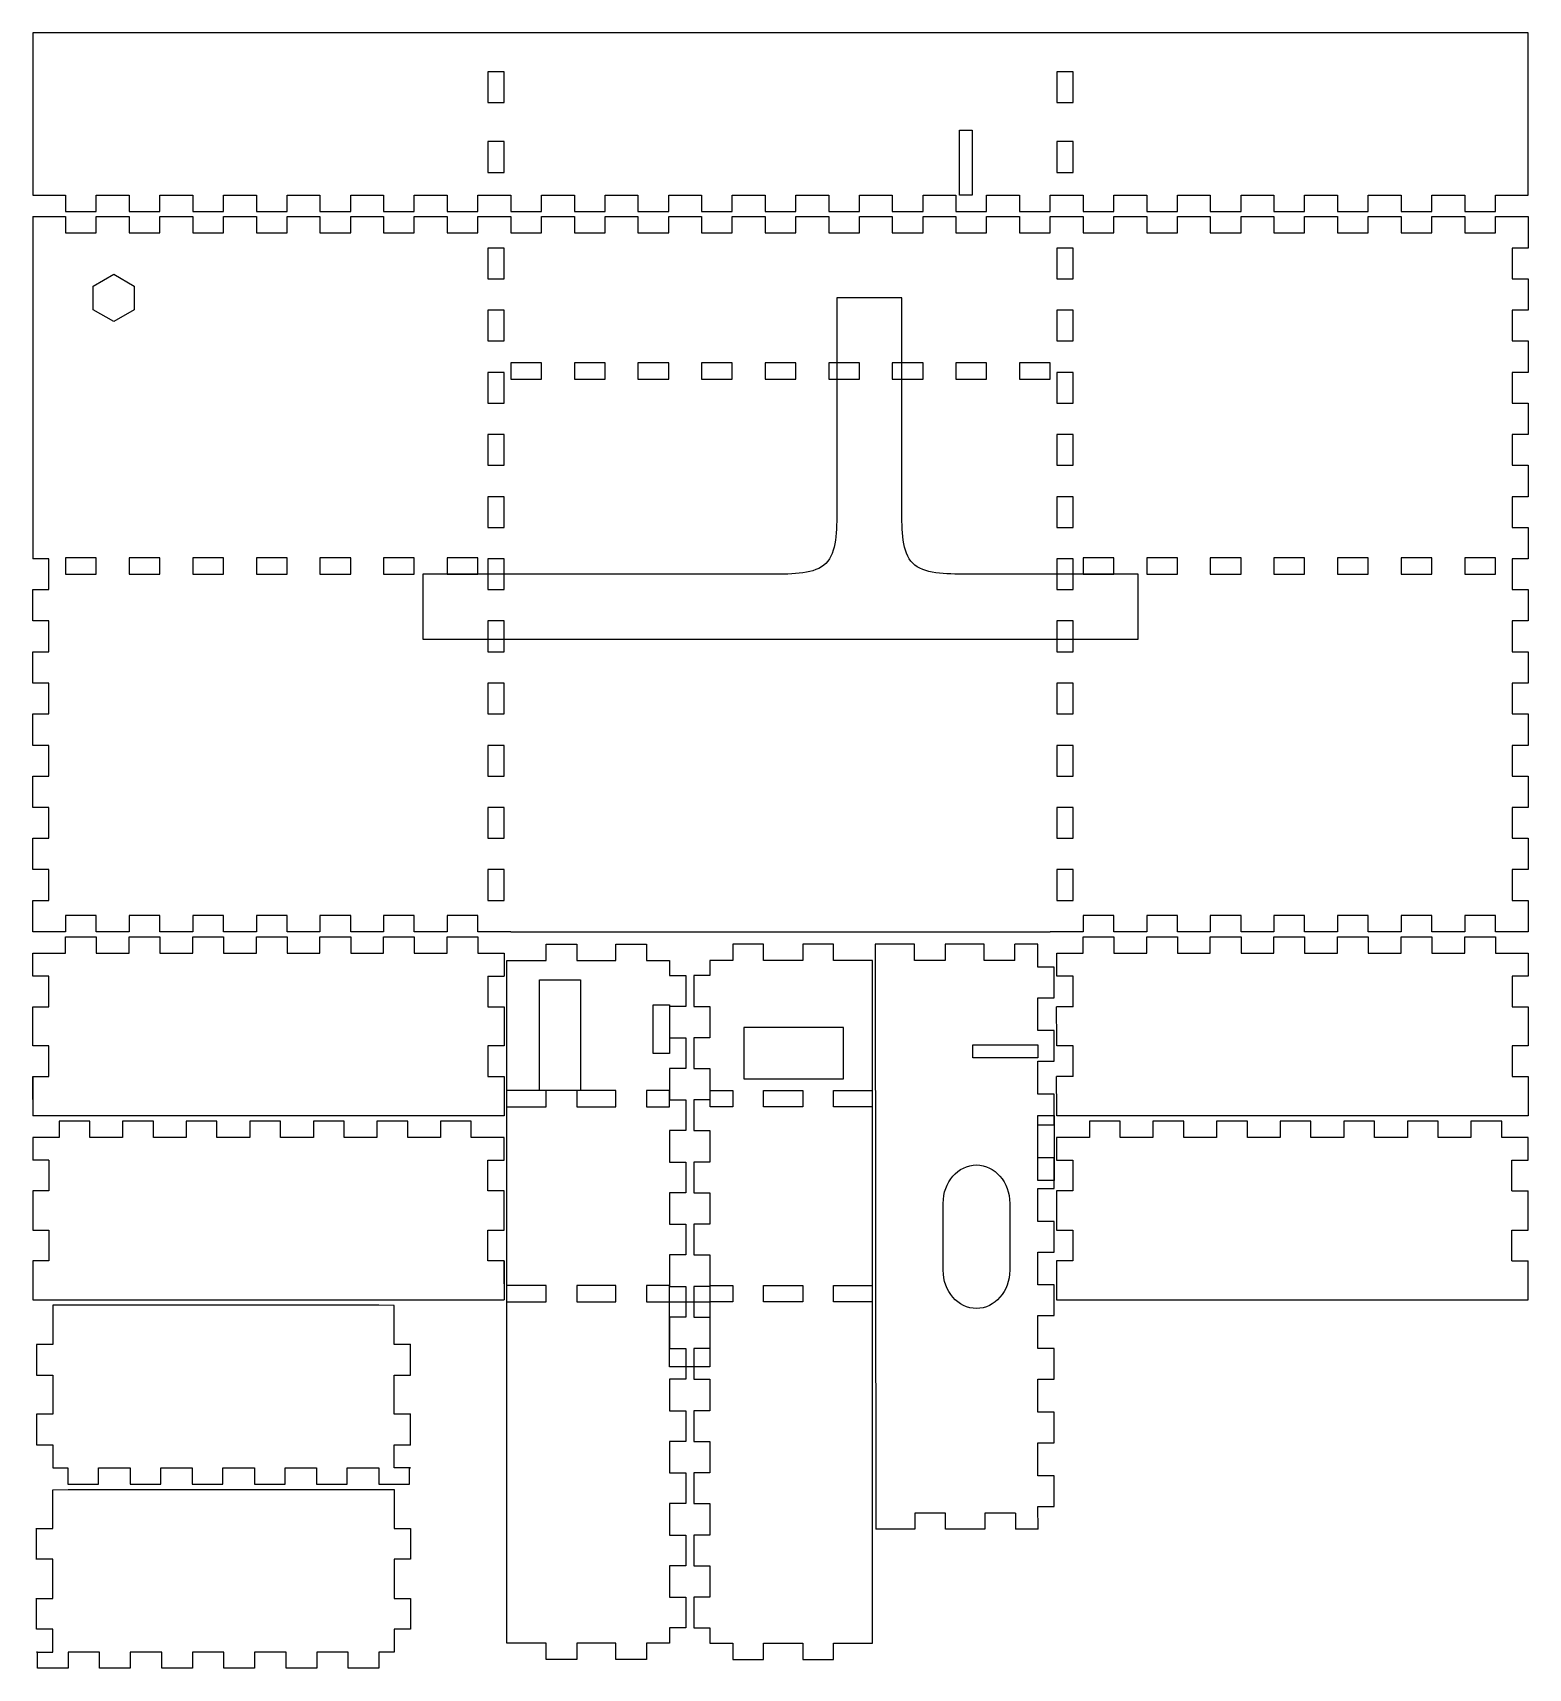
# Model space of a CAD drawing. Extents: x -44 to 248, y -128 to 191.
import ezdxf

# ---------------------------------------------------------------- set-up
doc = ezdxf.new("R2010")
doc.units = 0
doc.layers.add('INNER_CUT', color=1, linetype='Continuous')
doc.layers.add('OUTER_CUT', color=160, linetype='Continuous')

msp = doc.modelspace()

# ---------------------------------------------------------------- linework, layer by layer
at = {"layer": 'INNER_CUT', "color": 5}
for p, q in [((136.53, 159.75), (136.53, 172.45)), ((136.53, 172.45), (139.04, 172.45)), ((139.04, 172.45), (139.04, 159.75)), ((139.04, 159.75), (136.53, 159.75)), ((-32.62, 142), (-28.62, 144.31)), ((-28.62, 144.31), (-24.62, 142)), ((-32.62, 137.38), (-32.62, 142)), ((-24.62, 142), (-24.62, 137.38)), ((-28.62, 135.07), (-32.62, 137.38)), ((-24.62, 137.38), (-28.62, 135.07)), ((112.61, 139.69), (112.6, 98.42)), ((125.31, 139.69), (112.61, 139.69)), ((125.3, 98.43), (125.31, 139.69)), ((99.9, 85.72), (31.76, 85.72)), ((31.76, 85.72), (31.76, 73.02)), ((171.46, 85.72), (138, 85.73)), ((171.46, 73.02), (171.46, 85.72)), ((31.76, 73.02), (171.46, 73.02)), ((54.52, 6.46), (62.52, 6.46)), ((54.52, -15.13), (54.52, 6.46)), ((62.52, 6.46), (62.52, -15.13)), ((76.73, 1.6), (79.9, 1.6)), ((76.73, -7.9), (76.73, 1.6)), ((79.9, 1.6), (79.9, -7.9)), ((113.91, -2.83), (94.41, -2.83)), ((94.41, -2.83), (94.41, -12.83)), ((113.91, -12.83), (113.91, -2.83)), ((139.16, -6.24), (151.86, -6.24)), ((139.16, -8.74), (139.16, -6.24)), ((151.86, -6.24), (151.86, -8.74)), ((79.9, -7.9), (76.73, -7.9)), ((151.86, -8.74), (139.16, -8.74)), ((62.52, -15.13), (54.52, -15.13)), ((94.41, -12.83), (113.91, -12.83)), ((151.85, -19.99), (155.04, -19.99)), ((151.85, -32.69), (151.85, -19.99)), ((155.04, -19.99), (155.04, -32.69)), ((155.04, -32.69), (151.85, -32.69)), ((133.37, -50.21), (133.37, -37.18)), ((146.37, -37.18), (146.37, -50.21)), ((79.9, -56.39), (87.83, -56.39)), ((79.9, -69.09), (79.9, -56.39)), ((87.83, -56.39), (87.83, -69.09)), ((87.83, -69.09), (79.9, -69.09))]:
    msp.add_line(p, q, dxfattribs=at)
for points in [[(112.6, 98.42), (112.6, 94.19), (112.6, 89.96), (110.48, 87.84)], [(127.42, 87.85), (125.3, 89.96), (125.3, 94.2), (125.3, 98.43)], [(110.48, 87.84), (108.36, 85.72), (104.13, 85.72), (99.9, 85.72)], [(138, 85.73), (133.77, 85.73), (129.54, 85.73), (127.42, 87.85)], [(133.37, -37.18), (133.37, -33.03), (136.27, -29.68), (139.87, -29.68)], [(139.87, -29.68), (143.47, -29.68), (146.37, -33.03), (146.37, -37.18)], [(139.87, -57.71), (136.27, -57.71), (133.37, -54.36), (133.37, -50.21)], [(146.37, -50.21), (146.37, -54.36), (143.47, -57.71), (139.87, -57.71)]]:
    msp.add_open_spline(points, degree=3, dxfattribs=at)
at = {"layer": 'OUTER_CUT', "color": 7}
for p, q in [((-44.45, 191.49), (-44.45, 188.31)), ((247.65, 191.49), (-44.45, 191.49)), ((247.65, 188.31), (247.65, 191.49)), ((-44.45, 188.31), (-44.45, 159.75)), ((247.65, 159.75), (247.65, 188.31)), ((44.45, 183.85), (44.45, 177.85)), ((47.63, 183.85), (44.45, 183.85)), ((47.63, 177.85), (47.63, 183.85)), ((155.57, 183.85), (155.57, 177.85)), ((158.74, 183.85), (155.57, 183.85)), ((158.74, 177.85), (158.74, 183.85)), ((44.45, 177.85), (47.63, 177.85)), ((155.57, 177.85), (158.74, 177.85)), ((44.45, 170.21), (44.45, 164.21)), ((47.63, 170.21), (44.45, 170.21)), ((47.63, 164.21), (47.63, 170.21)), ((155.57, 170.21), (155.57, 164.21)), ((158.74, 170.21), (155.57, 170.21)), ((158.74, 164.21), (158.74, 170.21)), ((44.45, 164.21), (47.63, 164.21)), ((155.57, 164.21), (158.74, 164.21)), ((-44.45, 159.75), (-38.03, 159.75)), ((-38.03, 159.75), (-38.03, 156.57)), ((-32.03, 156.57), (-32.03, 159.75)), ((-32.03, 159.75), (-25.61, 159.75)), ((-25.61, 159.75), (-25.61, 156.57)), ((-19.61, 156.57), (-19.61, 159.75)), ((-19.61, 159.75), (-13.19, 159.75)), ((-13.19, 159.75), (-13.19, 156.57)), ((-7.19, 156.57), (-7.19, 159.75)), ((-7.19, 159.75), (-0.77, 159.75)), ((-0.77, 159.75), (-0.77, 156.57)), ((5.23, 156.57), (5.23, 159.75)), ((5.23, 159.75), (11.65, 159.75)), ((11.65, 159.75), (11.65, 156.57)), ((17.65, 156.57), (17.65, 159.75)), ((17.65, 159.75), (24.08, 159.75)), ((24.08, 159.75), (24.08, 156.57)), ((30.07, 156.57), (30.07, 159.75)), ((30.07, 159.75), (36.5, 159.75)), ((36.5, 159.75), (36.5, 156.57)), ((42.5, 156.57), (42.5, 159.75)), ((42.5, 159.75), (48.92, 159.75)), ((48.92, 159.75), (48.92, 156.57)), ((54.92, 156.57), (54.92, 159.75)), ((54.92, 159.75), (61.34, 159.75)), ((61.34, 159.75), (61.34, 156.57)), ((67.34, 156.57), (67.34, 159.75)), ((67.34, 159.75), (73.76, 159.75)), ((73.76, 159.75), (73.76, 156.57)), ((79.76, 156.57), (79.76, 159.75)), ((79.76, 159.75), (86.18, 159.75)), ((86.18, 159.75), (86.18, 156.57)), ((92.18, 156.57), (92.18, 159.75)), ((92.18, 159.75), (98.6, 159.75)), ((98.6, 159.75), (98.6, 156.57)), ((104.6, 156.57), (104.6, 159.75)), ((104.6, 159.75), (111.02, 159.75)), ((111.02, 159.75), (111.02, 156.57)), ((117.02, 156.57), (117.02, 159.75)), ((117.02, 159.75), (123.44, 159.75)), ((123.44, 159.75), (123.44, 156.57)), ((129.44, 156.57), (129.44, 159.75)), ((129.44, 159.75), (135.86, 159.75)), ((135.86, 159.75), (135.86, 156.57)), ((141.86, 156.57), (141.86, 159.75)), ((141.86, 159.75), (148.28, 159.75)), ((148.28, 159.75), (148.28, 156.57)), ((154.28, 156.57), (154.28, 159.75)), ((154.28, 159.75), (160.7, 159.75)), ((160.7, 159.75), (160.7, 156.57)), ((166.7, 156.57), (166.7, 159.75)), ((166.7, 159.75), (173.13, 159.75)), ((173.13, 159.75), (173.13, 156.57)), ((179.12, 156.57), (179.12, 159.75)), ((179.12, 159.75), (185.55, 159.75)), ((185.55, 159.75), (185.55, 156.57)), ((191.55, 156.57), (191.55, 159.75)), ((191.55, 159.75), (197.97, 159.75)), ((197.97, 159.75), (197.97, 156.57)), ((203.97, 156.57), (203.97, 159.75)), ((203.97, 159.75), (210.39, 159.75)), ((210.39, 159.75), (210.39, 156.57)), ((216.39, 156.57), (216.39, 159.75)), ((216.39, 159.75), (222.81, 159.75)), ((222.81, 159.75), (222.81, 156.57)), ((228.81, 156.57), (228.81, 159.75)), ((228.81, 159.75), (235.23, 159.75)), ((235.23, 159.75), (235.23, 156.57)), ((241.23, 156.57), (241.23, 159.75)), ((241.23, 159.75), (247.65, 159.75)), ((-38.03, 156.57), (-32.03, 156.57)), ((-25.61, 156.57), (-19.61, 156.57)), ((-13.19, 156.57), (-7.19, 156.57)), ((-0.77, 156.57), (5.23, 156.57)), ((11.65, 156.57), (17.65, 156.57)), ((24.08, 156.57), (30.07, 156.57)), ((36.5, 156.57), (42.5, 156.57)), ((48.92, 156.57), (54.92, 156.57)), ((61.34, 156.57), (67.34, 156.57)), ((73.76, 156.57), (79.76, 156.57)), ((86.18, 156.57), (92.18, 156.57)), ((98.6, 156.57), (104.6, 156.57)), ((111.02, 156.57), (117.02, 156.57)), ((123.44, 156.57), (129.44, 156.57)), ((135.86, 156.57), (141.86, 156.57)), ((148.28, 156.57), (154.28, 156.57)), ((160.7, 156.57), (166.7, 156.57)), ((173.13, 156.57), (179.12, 156.57)), ((185.55, 156.57), (191.55, 156.57)), ((197.97, 156.57), (203.97, 156.57)), ((210.39, 156.57), (216.39, 156.57)), ((222.81, 156.57), (228.81, 156.57)), ((235.23, 156.57), (241.23, 156.57)), ((-44.45, 155.57), (-38.03, 155.57)), ((-38.03, 155.57), (-38.03, 152.39)), ((-32.03, 152.39), (-32.03, 155.57)), ((-32.03, 155.57), (-25.61, 155.57)), ((-25.61, 155.57), (-25.61, 152.39)), ((-19.61, 152.39), (-19.61, 155.57)), ((-19.61, 155.57), (-13.19, 155.57)), ((-13.19, 155.57), (-13.19, 152.39)), ((-7.19, 152.39), (-7.19, 155.57)), ((-7.19, 155.57), (-0.77, 155.57)), ((-0.77, 155.57), (-0.77, 152.39)), ((5.23, 152.39), (5.23, 155.57)), ((5.23, 155.57), (11.65, 155.57)), ((11.65, 155.57), (11.65, 152.39)), ((17.65, 152.39), (17.65, 155.57)), ((17.65, 155.57), (24.08, 155.57)), ((24.08, 155.57), (24.08, 152.39)), ((30.07, 152.39), (30.07, 155.57)), ((30.07, 155.57), (36.5, 155.57)), ((36.5, 155.57), (36.5, 152.39)), ((42.5, 152.39), (42.5, 155.57)), ((42.5, 155.57), (48.92, 155.57)), ((48.92, 155.57), (48.92, 152.39)), ((54.92, 152.39), (54.92, 155.57)), ((54.92, 155.57), (61.34, 155.57)), ((61.34, 155.57), (61.34, 152.39)), ((67.34, 152.39), (67.34, 155.57)), ((67.34, 155.57), (73.76, 155.57)), ((73.76, 155.57), (73.76, 152.39)), ((79.76, 152.39), (79.76, 155.57)), ((79.76, 155.57), (86.18, 155.57)), ((86.18, 155.57), (86.18, 152.39)), ((92.18, 152.39), (92.18, 155.57)), ((92.18, 155.57), (98.6, 155.57)), ((98.6, 155.57), (98.6, 152.39)), ((104.6, 152.39), (104.6, 155.57)), ((104.6, 155.57), (111.02, 155.57)), ((111.02, 155.57), (111.02, 152.39)), ((117.02, 152.39), (117.02, 155.57)), ((117.02, 155.57), (123.44, 155.57)), ((123.44, 155.57), (123.44, 152.39)), ((129.44, 152.39), (129.44, 155.57)), ((129.44, 155.57), (135.86, 155.57)), ((135.86, 155.57), (135.86, 152.39)), ((141.86, 152.39), (141.86, 155.57)), ((141.86, 155.57), (148.28, 155.57)), ((148.28, 155.57), (148.28, 152.39)), ((154.28, 152.39), (154.28, 155.57)), ((154.28, 155.57), (160.7, 155.57)), ((160.7, 155.57), (160.7, 152.39)), ((166.7, 152.39), (166.7, 155.57)), ((166.7, 155.57), (173.13, 155.57)), ((173.13, 155.57), (173.13, 152.39)), ((179.12, 152.39), (179.12, 155.57)), ((179.12, 155.57), (185.55, 155.57)), ((185.55, 155.57), (185.55, 152.39)), ((191.55, 152.39), (191.55, 155.57)), ((191.55, 155.57), (197.97, 155.57)), ((197.97, 155.57), (197.97, 152.39)), ((203.97, 152.39), (203.97, 155.57)), ((203.97, 155.57), (210.39, 155.57)), ((210.39, 155.57), (210.39, 152.39)), ((216.39, 152.39), (216.39, 155.57)), ((216.39, 155.57), (222.81, 155.57)), ((222.81, 155.57), (222.81, 152.39)), ((228.81, 152.39), (228.81, 155.57)), ((228.81, 155.57), (235.23, 155.57)), ((235.23, 155.57), (235.23, 152.39)), ((241.23, 152.39), (241.23, 155.57)), ((241.23, 155.57), (247.65, 155.57)), ((247.65, 155.57), (247.65, 149.43)), ((-38.03, 152.39), (-32.03, 152.39)), ((-25.61, 152.39), (-19.61, 152.39)), ((-13.19, 152.39), (-7.19, 152.39)), ((-0.77, 152.39), (5.23, 152.39)), ((11.65, 152.39), (17.65, 152.39)), ((24.08, 152.39), (30.07, 152.39)), ((36.5, 152.39), (42.5, 152.39)), ((48.92, 152.39), (54.92, 152.39)), ((61.34, 152.39), (67.34, 152.39)), ((73.76, 152.39), (79.76, 152.39)), ((86.18, 152.39), (92.18, 152.39)), ((98.6, 152.39), (104.6, 152.39)), ((111.02, 152.39), (117.02, 152.39)), ((123.44, 152.39), (129.44, 152.39)), ((135.86, 152.39), (141.86, 152.39)), ((148.28, 152.39), (154.28, 152.39)), ((160.7, 152.39), (166.7, 152.39)), ((173.13, 152.39), (179.12, 152.39)), ((185.55, 152.39), (191.55, 152.39)), ((197.97, 152.39), (203.97, 152.39)), ((210.39, 152.39), (216.39, 152.39)), ((222.81, 152.39), (228.81, 152.39)), ((235.23, 152.39), (241.23, 152.39)), ((44.45, 149.43), (44.45, 143.43)), ((47.63, 149.43), (44.45, 149.43)), ((47.63, 143.43), (47.63, 149.43)), ((155.57, 149.43), (155.57, 143.43)), ((158.74, 149.43), (155.57, 149.43)), ((158.74, 143.43), (158.74, 149.43)), ((247.65, 149.43), (244.47, 149.43)), ((244.47, 149.43), (244.47, 143.43)), ((44.45, 143.43), (47.63, 143.43)), ((155.57, 143.43), (158.74, 143.43)), ((244.47, 143.43), (247.65, 143.43)), ((247.65, 143.43), (247.65, 137.28)), ((44.45, 137.28), (44.45, 131.28)), ((47.63, 137.28), (44.45, 137.28)), ((47.63, 131.28), (47.63, 137.28)), ((155.57, 137.28), (155.57, 131.28)), ((158.74, 137.28), (155.57, 137.28)), ((158.74, 131.28), (158.74, 137.28)), ((247.65, 137.28), (244.47, 137.28)), ((244.47, 137.28), (244.47, 131.28)), ((44.45, 131.28), (47.63, 131.28)), ((155.57, 131.28), (158.74, 131.28)), ((244.47, 131.28), (247.65, 131.28)), ((247.65, 131.28), (247.65, 125.14)), ((44.45, 125.14), (44.45, 119.14)), ((47.63, 125.14), (44.45, 125.14)), ((47.63, 119.14), (47.63, 125.14)), ((54.92, 126.99), (48.92, 126.99)), ((48.92, 126.99), (48.92, 123.81)), ((54.92, 123.81), (54.92, 126.99)), ((67.34, 126.99), (61.34, 126.99)), ((61.34, 126.99), (61.34, 123.81)), ((67.34, 123.81), (67.34, 126.99)), ((79.76, 126.99), (73.76, 126.99)), ((73.76, 126.99), (73.76, 123.81)), ((79.76, 123.81), (79.76, 126.99)), ((92.18, 126.99), (86.18, 126.99)), ((86.18, 126.99), (86.18, 123.81)), ((92.18, 123.81), (92.18, 126.99)), ((104.6, 126.99), (98.6, 126.99)), ((98.6, 126.99), (98.6, 123.81)), ((104.6, 123.81), (104.6, 126.99)), ((117.02, 126.99), (111.02, 126.99)), ((111.02, 126.99), (111.02, 123.81)), ((117.02, 123.81), (117.02, 126.99)), ((129.44, 126.99), (123.44, 126.99)), ((123.44, 126.99), (123.44, 123.81)), ((129.44, 123.81), (129.44, 126.99)), ((141.86, 126.99), (135.86, 126.99)), ((135.86, 126.99), (135.86, 123.81)), ((141.86, 123.81), (141.86, 126.99)), ((154.28, 126.99), (148.28, 126.99)), ((148.28, 126.99), (148.28, 123.81)), ((154.28, 123.81), (154.28, 126.99)), ((155.57, 125.14), (155.57, 119.14)), ((158.74, 125.14), (155.57, 125.14)), ((158.74, 119.14), (158.74, 125.14)), ((247.65, 125.14), (244.47, 125.14)), ((244.47, 125.14), (244.47, 119.14)), ((48.92, 123.81), (54.92, 123.81)), ((61.34, 123.81), (67.34, 123.81)), ((73.76, 123.81), (79.76, 123.81)), ((86.18, 123.81), (92.18, 123.81)), ((98.6, 123.81), (104.6, 123.81)), ((111.02, 123.81), (117.02, 123.81)), ((123.44, 123.81), (129.44, 123.81)), ((135.86, 123.81), (141.86, 123.81)), ((148.28, 123.81), (154.28, 123.81)), ((44.45, 119.14), (47.63, 119.14)), ((155.57, 119.14), (158.74, 119.14)), ((244.47, 119.14), (247.65, 119.14)), ((247.65, 119.14), (247.65, 113)), ((44.45, 113), (44.45, 107)), ((47.63, 113), (44.45, 113)), ((47.63, 107), (47.63, 113)), ((155.57, 113), (155.57, 107)), ((158.74, 113), (155.57, 113)), ((158.74, 107), (158.74, 113)), ((247.65, 113), (244.47, 113)), ((244.47, 113), (244.47, 107)), ((44.45, 107), (47.63, 107)), ((155.57, 107), (158.74, 107)), ((244.47, 107), (247.65, 107)), ((247.65, 107), (247.65, 100.86)), ((44.45, 100.86), (44.45, 94.86)), ((47.63, 100.86), (44.45, 100.86)), ((47.63, 94.86), (47.63, 100.86)), ((155.57, 100.86), (155.57, 94.86)), ((158.74, 100.86), (155.57, 100.86)), ((158.74, 94.86), (158.74, 100.86)), ((247.65, 100.86), (244.47, 100.86)), ((244.47, 100.86), (244.47, 94.86)), ((44.45, 94.86), (47.63, 94.86)), ((155.57, 94.86), (158.74, 94.86)), ((244.47, 94.86), (247.65, 94.86)), ((247.65, 94.86), (247.65, 88.72)), ((-41.27, 88.72), (-44.45, 88.72)), ((-41.27, 82.72), (-41.27, 88.72)), ((-32.03, 88.9), (-38.03, 88.9)), ((-38.03, 88.9), (-38.03, 85.72)), ((-32.03, 85.72), (-32.03, 88.9)), ((-19.61, 88.9), (-25.61, 88.9)), ((-25.61, 88.9), (-25.61, 85.72)), ((-19.61, 85.72), (-19.61, 88.9)), ((-7.19, 88.9), (-13.19, 88.9)), ((-13.19, 88.9), (-13.19, 85.72)), ((-7.19, 85.72), (-7.19, 88.9)), ((5.23, 88.9), (-0.77, 88.9)), ((-0.77, 88.9), (-0.77, 85.72)), ((5.23, 85.72), (5.23, 88.9)), ((17.65, 88.9), (11.65, 88.9)), ((11.65, 88.9), (11.65, 85.72)), ((17.65, 85.72), (17.65, 88.9)), ((30.07, 88.9), (24.08, 88.9)), ((24.08, 88.9), (24.08, 85.72)), ((30.07, 85.72), (30.07, 88.9)), ((42.5, 88.9), (36.5, 88.9)), ((36.5, 88.9), (36.5, 85.72)), ((42.5, 85.72), (42.5, 88.9)), ((44.45, 88.72), (44.45, 82.72)), ((47.63, 88.72), (44.45, 88.72)), ((47.63, 82.72), (47.63, 88.72)), ((155.57, 88.72), (155.57, 82.72)), ((158.74, 88.72), (155.57, 88.72)), ((158.74, 82.72), (158.74, 88.72)), ((166.7, 88.9), (160.7, 88.9)), ((160.7, 88.9), (160.7, 85.72)), ((166.7, 85.72), (166.7, 88.9)), ((179.12, 88.9), (173.13, 88.9)), ((173.13, 88.9), (173.13, 85.72)), ((179.12, 85.72), (179.12, 88.9)), ((191.55, 88.9), (185.55, 88.9)), ((185.55, 88.9), (185.55, 85.72)), ((191.55, 85.72), (191.55, 88.9)), ((203.97, 88.9), (197.97, 88.9)), ((197.97, 88.9), (197.97, 85.72)), ((203.97, 85.72), (203.97, 88.9)), ((216.39, 88.9), (210.39, 88.9)), ((210.39, 88.9), (210.39, 85.72)), ((216.39, 85.72), (216.39, 88.9)), ((228.81, 88.9), (222.81, 88.9)), ((222.81, 88.9), (222.81, 85.72)), ((228.81, 85.72), (228.81, 88.9)), ((241.23, 88.9), (235.23, 88.9)), ((235.23, 88.9), (235.23, 85.72)), ((241.23, 85.72), (241.23, 88.9)), ((247.65, 88.72), (244.47, 88.72)), ((244.47, 88.72), (244.47, 82.72)), ((-38.03, 85.72), (-32.03, 85.72)), ((-25.61, 85.72), (-19.61, 85.72)), ((-13.19, 85.72), (-7.19, 85.72)), ((-0.77, 85.72), (5.23, 85.72)), ((11.65, 85.72), (17.65, 85.72)), ((24.08, 85.72), (30.07, 85.72)), ((36.5, 85.72), (42.5, 85.72)), ((160.7, 85.72), (166.7, 85.72)), ((173.13, 85.72), (179.12, 85.72)), ((185.55, 85.72), (191.55, 85.72)), ((197.97, 85.72), (203.97, 85.72)), ((210.39, 85.72), (216.39, 85.72)), ((222.81, 85.72), (228.81, 85.72)), ((235.23, 85.72), (241.23, 85.72)), ((-44.45, 76.58), (-44.45, 82.72)), ((-44.45, 82.72), (-41.27, 82.72)), ((44.45, 82.72), (47.63, 82.72)), ((155.57, 82.72), (158.74, 82.72)), ((244.47, 82.72), (247.65, 82.72)), ((247.65, 82.72), (247.65, 76.58)), ((-41.27, 76.58), (-44.45, 76.58)), ((-41.27, 70.58), (-41.27, 76.58)), ((44.45, 76.58), (44.45, 70.58)), ((47.63, 76.58), (44.45, 76.58)), ((47.63, 70.58), (47.63, 76.58)), ((155.57, 76.58), (155.57, 70.58)), ((158.74, 76.58), (155.57, 76.58)), ((158.74, 70.58), (158.74, 76.58)), ((247.65, 76.58), (244.47, 76.58)), ((244.47, 76.58), (244.47, 70.58)), ((-44.45, 64.43), (-44.45, 70.58)), ((-44.45, 70.58), (-41.27, 70.58)), ((44.45, 70.58), (47.63, 70.58)), ((155.57, 70.58), (158.74, 70.58)), ((244.47, 70.58), (247.65, 70.58)), ((247.65, 70.58), (247.65, 64.43)), ((-41.27, 64.43), (-44.45, 64.43)), ((-41.27, 58.43), (-41.27, 64.43)), ((44.45, 64.43), (44.45, 58.43)), ((47.63, 64.43), (44.45, 64.43)), ((47.63, 58.43), (47.63, 64.43)), ((155.57, 64.43), (155.57, 58.43)), ((158.74, 64.43), (155.57, 64.43)), ((158.74, 58.43), (158.74, 64.43)), ((247.65, 64.43), (244.47, 64.43)), ((244.47, 64.43), (244.47, 58.43)), ((-44.45, 52.29), (-44.45, 58.43)), ((-44.45, 58.43), (-41.27, 58.43)), ((44.45, 58.43), (47.63, 58.43)), ((155.57, 58.43), (158.74, 58.43)), ((244.47, 58.43), (247.65, 58.43)), ((247.65, 58.43), (247.65, 52.29)), ((-41.27, 52.29), (-44.45, 52.29)), ((-41.27, 46.29), (-41.27, 52.29)), ((44.45, 52.29), (44.45, 46.29)), ((47.63, 52.29), (44.45, 52.29)), ((47.63, 46.29), (47.63, 52.29)), ((155.57, 52.29), (155.57, 46.29)), ((158.74, 52.29), (155.57, 52.29)), ((158.74, 46.29), (158.74, 52.29)), ((247.65, 52.29), (244.47, 52.29)), ((244.47, 52.29), (244.47, 46.29)), ((-44.45, 40.15), (-44.45, 46.29)), ((-44.45, 46.29), (-41.27, 46.29)), ((44.45, 46.29), (47.63, 46.29)), ((155.57, 46.29), (158.74, 46.29)), ((244.47, 46.29), (247.65, 46.29)), ((247.65, 46.29), (247.65, 40.15)), ((-41.27, 40.15), (-44.45, 40.15)), ((-41.27, 34.15), (-41.27, 40.15)), ((44.45, 40.15), (44.45, 34.15)), ((47.63, 40.15), (44.45, 40.15)), ((47.63, 34.15), (47.63, 40.15)), ((155.57, 40.15), (155.57, 34.15)), ((158.74, 40.15), (155.57, 40.15)), ((158.74, 34.15), (158.74, 40.15)), ((247.65, 40.15), (244.47, 40.15)), ((244.47, 40.15), (244.47, 34.15)), ((-44.45, 28.01), (-44.45, 34.15)), ((-44.45, 34.15), (-41.27, 34.15)), ((44.45, 34.15), (47.63, 34.15)), ((155.57, 34.15), (158.74, 34.15)), ((244.47, 34.15), (247.65, 34.15)), ((247.65, 34.15), (247.65, 28.01)), ((-41.27, 28.01), (-44.45, 28.01)), ((-41.27, 22.01), (-41.27, 28.01)), ((44.45, 28.01), (44.45, 22.01)), ((47.63, 28.01), (44.45, 28.01)), ((47.63, 22.01), (47.63, 28.01)), ((155.57, 28.01), (155.57, 22.01)), ((158.74, 28.01), (155.57, 28.01)), ((158.74, 22.01), (158.74, 28.01)), ((247.65, 28.01), (244.47, 28.01)), ((244.47, 28.01), (244.47, 22.01)), ((-44.45, 15.87), (-44.45, 22.01)), ((-44.45, 22.01), (-41.27, 22.01)), ((44.45, 22.01), (47.63, 22.01)), ((155.57, 22.01), (158.74, 22.01)), ((244.47, 22.01), (247.65, 22.01)), ((247.65, 22.01), (247.65, 15.87)), ((-32.03, 19.05), (-38.03, 19.05)), ((-38.03, 19.05), (-38.03, 15.87)), ((-32.03, 15.87), (-32.03, 19.05)), ((-19.61, 19.05), (-25.61, 19.05)), ((-25.61, 19.05), (-25.61, 15.87)), ((-19.61, 15.87), (-19.61, 19.05)), ((-7.19, 19.05), (-13.19, 19.05)), ((-13.19, 19.05), (-13.19, 15.87)), ((-7.19, 15.87), (-7.19, 19.05)), ((5.23, 19.05), (-0.77, 19.05)), ((-0.77, 19.05), (-0.77, 15.87)), ((5.23, 15.87), (5.23, 19.05)), ((17.65, 19.05), (11.65, 19.05)), ((11.65, 19.05), (11.65, 15.87)), ((17.65, 15.87), (17.65, 19.05)), ((30.07, 19.05), (24.08, 19.05)), ((24.08, 19.05), (24.08, 15.87)), ((30.07, 15.87), (30.07, 19.05)), ((42.5, 19.05), (36.5, 19.05)), ((36.5, 19.05), (36.5, 15.87)), ((42.5, 15.87), (42.5, 19.05)), ((166.7, 19.05), (160.7, 19.05)), ((160.7, 19.05), (160.7, 15.87)), ((166.7, 15.87), (166.7, 19.05)), ((179.12, 19.05), (173.13, 19.05)), ((173.13, 19.05), (173.13, 15.87)), ((179.12, 15.87), (179.12, 19.05)), ((191.55, 19.05), (185.55, 19.05)), ((185.55, 19.05), (185.55, 15.87)), ((191.55, 15.87), (191.55, 19.05)), ((203.97, 19.05), (197.97, 19.05)), ((197.97, 19.05), (197.97, 15.87)), ((203.97, 15.87), (203.97, 19.05)), ((216.39, 19.05), (210.39, 19.05)), ((210.39, 19.05), (210.39, 15.87)), ((216.39, 15.87), (216.39, 19.05)), ((228.81, 19.05), (222.81, 19.05)), ((222.81, 19.05), (222.81, 15.87)), ((228.81, 15.87), (228.81, 19.05)), ((241.23, 19.05), (235.23, 19.05)), ((235.23, 19.05), (235.23, 15.87)), ((241.23, 15.87), (241.23, 19.05)), ((-38.03, 15.87), (-44.45, 15.87)), ((-38.03, 11.69), (-38.03, 14.87)), ((-38.03, 14.87), (-32.03, 14.87)), ((-25.61, 15.87), (-32.03, 15.87)), ((-32.03, 14.87), (-32.03, 11.69)), ((-25.61, 11.69), (-25.61, 14.87)), ((-25.61, 14.87), (-19.61, 14.87)), ((-13.19, 15.87), (-19.61, 15.87)), ((-19.61, 14.87), (-19.61, 11.69)), ((-13.19, 11.69), (-13.19, 14.87)), ((-13.19, 14.87), (-7.19, 14.87)), ((-0.77, 15.87), (-7.19, 15.87)), ((-7.19, 14.87), (-7.19, 11.69)), ((-0.77, 11.69), (-0.77, 14.87)), ((-0.77, 14.87), (5.23, 14.87)), ((11.65, 15.87), (5.23, 15.87)), ((5.23, 14.87), (5.23, 11.69)), ((11.65, 11.69), (11.65, 14.87)), ((11.65, 14.87), (17.65, 14.87)), ((24.08, 15.87), (17.65, 15.87)), ((17.65, 14.87), (17.65, 11.69)), ((24.08, 11.69), (24.08, 14.87)), ((24.08, 14.87), (30.07, 14.87)), ((36.5, 15.87), (30.07, 15.87)), ((30.07, 14.87), (30.07, 11.69)), ((36.5, 11.69), (36.5, 14.87)), ((36.5, 14.87), (42.5, 14.87)), ((48.92, 15.87), (42.5, 15.87)), ((42.5, 14.87), (42.5, 11.69)), ((55.8, 10.27), (55.8, 13.45)), ((55.8, 13.45), (61.8, 13.45)), ((61.8, 13.45), (61.8, 10.27)), ((69.44, 10.27), (69.44, 13.45)), ((69.44, 13.45), (75.44, 13.45)), ((75.44, 13.45), (75.44, 10.27)), ((98.29, 13.45), (92.29, 13.45)), ((92.29, 13.45), (92.29, 10.27)), ((98.29, 10.27), (98.29, 13.45)), ((111.93, 13.45), (105.93, 13.45)), ((105.93, 13.45), (105.93, 10.27)), ((111.93, 10.27), (111.93, 13.45)), ((120.12, 13.45), (120.2, -100.84)), ((127.76, 10.27), (127.76, 13.45)), ((133.76, 13.45), (133.76, 10.27)), ((141.4, 10.27), (141.4, 13.45)), ((151.86, 8.99), (151.86, 13.45)), ((160.7, 15.87), (154.28, 15.87)), ((160.7, 11.69), (160.7, 14.87)), ((160.7, 14.87), (166.7, 14.87)), ((173.13, 15.87), (166.7, 15.87)), ((166.7, 14.87), (166.7, 11.69)), ((173.13, 11.69), (173.13, 14.87)), ((173.13, 14.87), (179.12, 14.87)), ((185.55, 15.87), (179.12, 15.87)), ((179.12, 14.87), (179.12, 11.69)), ((185.55, 11.69), (185.55, 14.87)), ((185.55, 14.87), (191.55, 14.87)), ((197.97, 15.87), (191.55, 15.87)), ((191.55, 14.87), (191.55, 11.69)), ((197.97, 11.69), (197.97, 14.87)), ((197.97, 14.87), (203.97, 14.87)), ((210.39, 15.87), (203.97, 15.87)), ((203.97, 14.87), (203.97, 11.69)), ((210.39, 11.69), (210.39, 14.87)), ((210.39, 14.87), (216.39, 14.87)), ((222.81, 15.87), (216.39, 15.87)), ((216.39, 14.87), (216.39, 11.69)), ((222.81, 11.69), (222.81, 14.87)), ((222.81, 14.87), (228.81, 14.87)), ((235.23, 15.87), (228.81, 15.87)), ((228.81, 14.87), (228.81, 11.69)), ((235.23, 11.69), (235.23, 14.87)), ((235.23, 14.87), (241.23, 14.87)), ((247.65, 15.87), (241.23, 15.87)), ((241.23, 14.87), (241.23, 11.69)), ((-44.45, 11.69), (-38.03, 11.69)), ((-44.45, 7.23), (-44.45, 11.69)), ((-32.03, 11.69), (-25.61, 11.69)), ((-19.61, 11.69), (-13.19, 11.69)), ((-7.19, 11.69), (-0.77, 11.69)), ((5.23, 11.69), (11.65, 11.69)), ((17.65, 11.69), (24.08, 11.69)), ((30.07, 11.69), (36.5, 11.69)), ((42.5, 11.69), (47.63, 11.69)), ((48.16, 10.27), (55.8, 10.27)), ((48.16, 7.31), (48.16, 10.27)), ((61.8, 10.27), (69.44, 10.27)), ((75.44, 10.27), (79.9, 10.27)), ((79.9, 10.27), (79.9, 7.31)), ((92.29, 10.27), (87.83, 10.27)), ((87.83, 10.27), (87.83, 7.31)), ((105.93, 10.27), (98.29, 10.27)), ((119.57, 10.27), (111.93, 10.27)), ((119.57, 7.31), (119.57, 10.27)), ((133.76, 10.27), (127.76, 10.27)), ((147.4, 10.27), (141.4, 10.27)), ((155.57, 11.69), (160.7, 11.69)), ((166.7, 11.69), (173.13, 11.69)), ((179.12, 11.69), (185.55, 11.69)), ((191.55, 11.69), (197.97, 11.69)), ((203.97, 11.69), (210.39, 11.69)), ((216.39, 11.69), (222.81, 11.69)), ((228.81, 11.69), (235.23, 11.69)), ((241.23, 11.69), (247.65, 11.69)), ((247.65, 11.69), (247.65, 7.23)), ((-41.27, 7.23), (-44.45, 7.23)), ((-41.27, 1.23), (-41.27, 7.23)), ((44.45, 7.23), (44.45, 1.23)), ((48.16, 1.31), (48.16, 7.31)), ((79.9, 7.31), (83.08, 7.31)), ((83.08, 7.31), (83.08, 1.31)), ((87.83, 7.31), (84.65, 7.31)), ((84.65, 7.31), (84.65, 1.31)), ((119.57, 1.31), (119.57, 7.31)), ((155.04, 8.99), (151.86, 8.99)), ((155.04, 2.99), (155.04, 8.99)), ((158.74, 7.23), (155.57, 7.23)), ((158.74, 1.23), (158.74, 7.23)), ((247.65, 7.23), (244.47, 7.23)), ((244.47, 7.23), (244.47, 1.23)), ((-44.45, -6.42), (-44.45, 1.23)), ((-44.45, 1.23), (-41.27, 1.23)), ((44.45, 1.23), (47.63, 1.23)), ((48.16, -4.83), (48.16, 1.31)), ((83.08, 1.31), (79.9, 1.31)), ((79.9, 1.31), (79.9, -4.83)), ((84.65, 1.31), (87.83, 1.31)), ((87.83, 1.31), (87.83, -4.83)), ((119.57, -4.83), (119.57, 1.31)), ((151.86, -3.43), (151.86, 2.99)), ((151.86, 2.99), (155.04, 2.99)), ((244.47, 1.23), (247.65, 1.23)), ((247.65, 1.23), (247.65, -6.42)), ((48.16, -10.83), (48.16, -4.83)), ((79.9, -4.83), (83.08, -4.83)), ((83.08, -4.83), (83.08, -10.83)), ((87.83, -4.83), (84.65, -4.83)), ((84.65, -4.83), (84.65, -10.83)), ((119.57, -10.83), (119.57, -4.83)), ((155.04, -3.43), (151.86, -3.43)), ((155.04, -9.43), (155.04, -3.43)), ((-41.27, -6.42), (-44.45, -6.42)), ((-41.27, -12.42), (-41.27, -6.42)), ((47.63, -6.42), (44.45, -6.42)), ((44.45, -6.42), (44.45, -12.42)), ((151.86, -15.85), (151.86, -9.43)), ((151.86, -9.43), (155.04, -9.43)), ((158.74, -6.42), (155.57, -6.42)), ((158.74, -12.42), (158.74, -6.42)), ((247.65, -6.42), (244.47, -6.42)), ((244.47, -6.42), (244.47, -12.42)), ((-44.45, -16.88), (-44.45, -12.42)), ((-44.45, -12.42), (-41.27, -12.42)), ((44.45, -12.42), (47.63, -12.42)), ((48.16, -16.97), (48.16, -10.83)), ((83.08, -10.83), (79.9, -10.83)), ((79.9, -10.83), (79.9, -16.97)), ((84.65, -10.83), (87.83, -10.83)), ((87.83, -10.83), (87.83, -16.97)), ((119.57, -16.97), (119.57, -10.83)), ((244.47, -12.42), (247.65, -12.42)), ((247.65, -12.42), (247.65, -20.05)), ((55.8, -15.13), (48.17, -15.13)), ((55.8, -18.31), (55.8, -15.13)), ((69.44, -15.13), (61.8, -15.13)), ((61.8, -15.13), (61.8, -18.31)), ((69.44, -18.31), (69.44, -15.13)), ((79.9, -15.13), (75.44, -15.13)), ((75.44, -15.13), (75.44, -18.31)), ((79.9, -18.31), (79.9, -15.13)), ((87.84, -18.31), (87.84, -15.13)), ((87.84, -15.13), (92.3, -15.13)), ((92.3, -15.13), (92.3, -18.31)), ((98.3, -18.31), (98.3, -15.13)), ((98.3, -15.13), (105.94, -15.13)), ((105.94, -15.13), (105.94, -18.31)), ((111.94, -18.31), (111.94, -15.13)), ((111.94, -15.13), (119.57, -15.13)), ((155.04, -15.85), (151.86, -15.85)), ((155.04, -21.85), (155.04, -15.85)), ((48.16, -22.97), (48.16, -16.97)), ((48.17, -18.31), (55.8, -18.31)), ((61.8, -18.31), (69.44, -18.31)), ((75.44, -18.31), (79.9, -18.31)), ((79.9, -16.97), (83.08, -16.97)), ((83.08, -16.97), (83.08, -22.97)), ((87.83, -16.97), (84.65, -16.97)), ((84.65, -16.97), (84.65, -22.97)), ((92.3, -18.31), (87.84, -18.31)), ((105.94, -18.31), (98.3, -18.31)), ((119.57, -18.31), (111.94, -18.31)), ((119.57, -22.97), (119.57, -16.97)), ((-38.03, -20.05), (-44.45, -20.05)), ((-33.31, -21.11), (-39.31, -21.11)), ((-39.31, -21.11), (-39.31, -24.29)), ((-32.03, -20.05), (-38.03, -20.05)), ((-33.31, -24.29), (-33.31, -21.11)), ((-25.61, -20.05), (-32.03, -20.05)), ((-20.89, -21.11), (-26.89, -21.11)), ((-26.89, -21.11), (-26.89, -24.29)), ((-19.61, -20.05), (-25.61, -20.05)), ((-20.89, -24.29), (-20.89, -21.11)), ((-13.19, -20.05), (-19.61, -20.05)), ((-8.47, -21.11), (-14.47, -21.11)), ((-14.47, -21.11), (-14.47, -24.29)), ((-7.19, -20.05), (-13.19, -20.05)), ((-8.47, -24.29), (-8.47, -21.11)), ((-0.77, -20.05), (-7.19, -20.05)), ((3.95, -21.11), (-2.05, -21.11)), ((-2.05, -21.11), (-2.05, -24.29)), ((5.23, -20.05), (-0.77, -20.05)), ((3.95, -24.29), (3.95, -21.11)), ((11.65, -20.05), (5.23, -20.05)), ((16.37, -21.11), (10.37, -21.11)), ((10.37, -21.11), (10.37, -24.29)), ((17.65, -20.05), (11.65, -20.05)), ((16.37, -24.29), (16.37, -21.11)), ((24.08, -20.05), (17.65, -20.05)), ((28.79, -21.11), (22.79, -21.11)), ((22.79, -21.11), (22.79, -24.29)), ((30.07, -20.05), (24.08, -20.05)), ((28.79, -24.29), (28.79, -21.11)), ((36.5, -20.05), (30.07, -20.05)), ((41.21, -21.11), (35.21, -21.11)), ((35.21, -21.11), (35.21, -24.29)), ((42.5, -20.05), (36.5, -20.05)), ((41.21, -24.29), (41.21, -21.11)), ((47.63, -20.05), (42.5, -20.05)), ((151.86, -28.27), (151.86, -21.85)), ((151.86, -21.85), (155.04, -21.85)), ((160.7, -20.05), (155.57, -20.05)), ((166.7, -20.05), (160.7, -20.05)), ((167.93, -21.11), (161.93, -21.11)), ((161.93, -21.11), (161.93, -24.29)), ((173.13, -20.05), (166.7, -20.05)), ((167.93, -24.29), (167.93, -21.11)), ((179.12, -20.05), (173.13, -20.05)), ((180.35, -21.11), (174.35, -21.11)), ((174.35, -21.11), (174.35, -24.29)), ((185.55, -20.05), (179.12, -20.05)), ((180.35, -24.29), (180.35, -21.11)), ((191.55, -20.05), (185.55, -20.05)), ((192.78, -21.11), (186.78, -21.11)), ((186.78, -21.11), (186.78, -24.29)), ((197.97, -20.05), (191.55, -20.05)), ((192.78, -24.29), (192.78, -21.11)), ((203.97, -20.05), (197.97, -20.05)), ((205.2, -21.11), (199.2, -21.11)), ((199.2, -21.11), (199.2, -24.29)), ((210.39, -20.05), (203.97, -20.05)), ((205.2, -24.29), (205.2, -21.11)), ((216.39, -20.05), (210.39, -20.05)), ((217.62, -21.11), (211.62, -21.11)), ((211.62, -21.11), (211.62, -24.29)), ((222.81, -20.05), (216.39, -20.05)), ((217.62, -24.29), (217.62, -21.11)), ((228.81, -20.05), (222.81, -20.05)), ((230.04, -21.11), (224.04, -21.11)), ((224.04, -21.11), (224.04, -24.29)), ((235.23, -20.05), (228.81, -20.05)), ((230.04, -24.29), (230.04, -21.11)), ((241.23, -20.05), (235.23, -20.05)), ((242.46, -21.11), (236.46, -21.11)), ((236.46, -21.11), (236.46, -24.29)), ((247.65, -20.05), (241.23, -20.05)), ((242.46, -24.29), (242.46, -21.11)), ((-39.31, -24.29), (-44.45, -24.29)), ((-26.89, -24.29), (-33.31, -24.29)), ((-14.47, -24.29), (-20.89, -24.29)), ((-2.05, -24.29), (-8.47, -24.29)), ((10.37, -24.29), (3.95, -24.29)), ((22.79, -24.29), (16.37, -24.29)), ((35.21, -24.29), (28.79, -24.29)), ((47.64, -24.29), (41.21, -24.29)), ((47.64, -28.75), (47.64, -24.29)), ((48.16, -29.12), (48.16, -22.97)), ((83.08, -22.97), (79.9, -22.97)), ((79.9, -22.97), (79.9, -29.12)), ((84.65, -22.97), (87.83, -22.97)), ((87.83, -22.97), (87.83, -29.12)), ((119.57, -29.12), (119.57, -22.97)), ((161.93, -24.29), (155.51, -24.29)), ((155.51, -24.29), (155.51, -28.75)), ((174.35, -24.29), (167.93, -24.29)), ((186.78, -24.29), (180.35, -24.29)), ((199.2, -24.29), (192.78, -24.29)), ((211.62, -24.29), (205.2, -24.29)), ((224.04, -24.29), (217.62, -24.29)), ((236.46, -24.29), (230.04, -24.29)), ((247.6, -24.29), (242.46, -24.29)), ((-41.27, -28.75), (-41.27, -34.75)), ((44.46, -34.75), (44.46, -28.75)), ((44.46, -28.75), (47.64, -28.75)), ((155.04, -28.27), (151.86, -28.27)), ((155.04, -34.27), (155.04, -28.27)), ((155.51, -28.75), (158.69, -28.75)), ((158.69, -28.75), (158.69, -34.75)), ((244.42, -34.75), (244.42, -28.75)), ((244.42, -28.75), (247.6, -28.75)), ((48.16, -35.12), (48.16, -29.12)), ((79.9, -29.12), (83.08, -29.12)), ((83.08, -29.12), (83.08, -35.12)), ((87.83, -29.12), (84.65, -29.12)), ((84.65, -29.12), (84.65, -35.12)), ((119.57, -35.12), (119.57, -29.12)), ((-41.27, -34.75), (-44.45, -34.75)), ((47.64, -34.75), (44.46, -34.75)), ((47.64, -42.39), (47.64, -34.75)), ((48.16, -41.26), (48.16, -35.12)), ((83.08, -35.12), (79.9, -35.12)), ((79.9, -35.12), (79.9, -41.26)), ((84.65, -35.12), (87.83, -35.12)), ((87.83, -35.12), (87.83, -41.26)), ((119.57, -41.26), (119.57, -35.12)), ((151.86, -40.69), (151.86, -34.27)), ((151.86, -34.27), (155.04, -34.27)), ((158.69, -34.75), (155.51, -34.75)), ((155.51, -34.75), (155.51, -42.39)), ((48.16, -47.26), (48.16, -41.26)), ((79.9, -41.26), (83.08, -41.26)), ((83.08, -41.26), (83.08, -47.26)), ((87.83, -41.26), (84.65, -41.26)), ((84.65, -41.26), (84.65, -47.26)), ((119.57, -47.26), (119.57, -41.26)), ((155.04, -40.69), (151.86, -40.69)), ((155.04, -46.69), (155.04, -40.69)), ((-44.45, -42.39), (-41.27, -42.39)), ((-41.27, -42.39), (-41.27, -48.39)), ((44.46, -48.39), (44.46, -42.39)), ((44.46, -42.39), (47.64, -42.39)), ((155.51, -42.39), (158.69, -42.39)), ((158.69, -42.39), (158.69, -48.39)), ((244.42, -48.39), (244.42, -42.39)), ((244.42, -42.39), (247.6, -42.39)), ((48.16, -53.4), (48.16, -47.26)), ((83.08, -47.26), (79.9, -47.26)), ((79.9, -47.26), (79.9, -53.4)), ((84.65, -47.26), (87.83, -47.26)), ((87.83, -47.26), (87.83, -53.4)), ((119.57, -53.4), (119.57, -47.26)), ((151.86, -53.12), (151.86, -46.69)), ((151.86, -46.69), (155.04, -46.69)), ((-41.27, -48.39), (-44.45, -48.39)), ((47.64, -48.39), (44.46, -48.39)), ((47.64, -52.86), (47.64, -48.39)), ((158.69, -48.39), (155.51, -48.39)), ((155.51, -48.39), (155.51, -56.03)), ((48.16, -59.4), (48.16, -53.4)), ((55.8, -53.21), (48.17, -53.21)), ((55.8, -56.39), (55.8, -53.21)), ((69.44, -53.21), (61.8, -53.21)), ((61.8, -53.21), (61.8, -56.39)), ((69.44, -56.39), (69.44, -53.21)), ((79.9, -53.21), (75.44, -53.21)), ((75.44, -53.21), (75.44, -56.39)), ((79.9, -56.39), (79.9, -53.21)), ((79.9, -53.4), (83.08, -53.4)), ((83.08, -53.4), (83.08, -59.4)), ((87.83, -53.4), (84.65, -53.4)), ((84.65, -53.4), (84.65, -59.4)), ((87.84, -56.39), (87.84, -53.21)), ((87.84, -53.21), (92.3, -53.21)), ((92.3, -53.21), (92.3, -56.39)), ((98.3, -56.39), (98.3, -53.21)), ((98.3, -53.21), (105.94, -53.21)), ((105.94, -53.21), (105.94, -56.39)), ((111.94, -56.39), (111.94, -53.21)), ((111.94, -53.21), (119.57, -53.21)), ((119.57, -59.4), (119.57, -53.4)), ((155.04, -53.12), (151.86, -53.12)), ((155.04, -59.11), (155.04, -53.12)), ((-44.45, -56.03), (-39.31, -56.03)), ((-37.59, -57.09), (-40.55, -57.09)), ((-40.55, -57.09), (-40.55, -64.73)), ((-39.31, -56.03), (-33.31, -56.03)), ((-31.59, -57.09), (-37.59, -57.09)), ((-33.31, -56.03), (-26.89, -56.03)), ((-25.44, -57.09), (-31.59, -57.09)), ((-26.89, -56.03), (-20.89, -56.03)), ((-19.44, -57.09), (-25.44, -57.09)), ((-20.89, -56.03), (-14.47, -56.03)), ((-13.3, -57.09), (-19.44, -57.09)), ((-14.47, -56.03), (-8.47, -56.03)), ((-7.3, -57.09), (-13.3, -57.09)), ((-8.47, -56.03), (-2.05, -56.03)), ((-1.16, -57.09), (-7.3, -57.09)), ((-2.05, -56.03), (3.95, -56.03)), ((4.84, -57.09), (-1.16, -57.09)), ((3.95, -56.03), (10.37, -56.03)), ((10.98, -57.09), (4.84, -57.09)), ((10.37, -56.03), (16.37, -56.03)), ((16.98, -57.09), (10.98, -57.09)), ((16.37, -56.03), (22.79, -56.03)), ((23.12, -57.09), (16.98, -57.09)), ((22.79, -56.03), (28.79, -56.03)), ((26.13, -57.15), (23.12, -57.09)), ((26.13, -64.73), (26.13, -57.15)), ((28.79, -56.03), (35.21, -56.03)), ((35.21, -56.03), (41.21, -56.03)), ((41.21, -56.03), (47.64, -56.03)), ((48.17, -56.39), (55.8, -56.39)), ((61.8, -56.39), (69.44, -56.39)), ((75.44, -56.39), (79.9, -56.39)), ((92.3, -56.39), (87.84, -56.39)), ((105.94, -56.39), (98.3, -56.39)), ((119.57, -56.39), (111.94, -56.39)), ((155.51, -56.03), (161.93, -56.03)), ((161.93, -56.03), (167.93, -56.03)), ((167.93, -56.03), (174.35, -56.03)), ((174.35, -56.03), (180.35, -56.03)), ((180.35, -56.03), (186.78, -56.03)), ((186.78, -56.03), (192.78, -56.03)), ((192.78, -56.03), (199.2, -56.03)), ((199.2, -56.03), (205.2, -56.03)), ((205.2, -56.03), (211.62, -56.03)), ((211.62, -56.03), (217.62, -56.03)), ((217.62, -56.03), (224.04, -56.03)), ((224.04, -56.03), (230.04, -56.03)), ((230.04, -56.03), (236.46, -56.03)), ((236.46, -56.03), (242.46, -56.03)), ((242.46, -56.03), (247.6, -56.03)), ((48.16, -65.54), (48.16, -59.4)), ((83.08, -59.4), (79.9, -59.4)), ((79.9, -59.4), (79.9, -65.54)), ((84.65, -59.4), (87.83, -59.4)), ((87.83, -59.4), (87.83, -65.54)), ((119.57, -65.54), (119.57, -59.4)), ((151.86, -65.54), (151.86, -59.11)), ((151.86, -59.11), (155.04, -59.11)), ((-40.55, -64.73), (-43.73, -64.73)), ((-43.73, -64.73), (-43.73, -70.73)), ((29.31, -64.73), (26.13, -64.73)), ((29.31, -70.76), (29.31, -64.67)), ((48.16, -71.54), (48.16, -65.54)), ((79.9, -65.54), (83.08, -65.54)), ((83.08, -65.54), (83.08, -71.54)), ((87.83, -65.54), (84.65, -65.54)), ((84.65, -65.54), (84.65, -71.54)), ((119.57, -71.54), (119.57, -65.54)), ((155.04, -65.54), (151.86, -65.54)), ((155.04, -71.54), (155.04, -65.54)), ((-43.73, -70.73), (-40.55, -70.73)), ((-40.55, -70.73), (-40.55, -78.37)), ((26.13, -78.37), (26.13, -70.73)), ((26.13, -70.73), (29.31, -70.73)), ((48.16, -77.68), (48.16, -71.54)), ((83.08, -71.54), (79.9, -71.54)), ((79.9, -71.54), (79.9, -77.68)), ((84.65, -71.54), (87.83, -71.54)), ((87.83, -71.54), (87.83, -77.68)), ((119.57, -77.68), (119.57, -71.54)), ((151.86, -77.96), (151.86, -71.54)), ((151.86, -71.54), (155.04, -71.54)), ((-40.55, -78.37), (-43.73, -78.37)), ((-43.73, -78.37), (-43.73, -84.37)), ((29.31, -78.37), (26.13, -78.37)), ((29.31, -84.39), (29.31, -78.31)), ((48.16, -83.68), (48.16, -77.68)), ((79.9, -77.68), (83.08, -77.68)), ((83.08, -77.68), (83.08, -83.68)), ((87.83, -77.68), (84.65, -77.68)), ((84.65, -77.68), (84.65, -83.68)), ((119.57, -83.68), (119.57, -77.68)), ((155.04, -77.96), (151.86, -77.96)), ((155.04, -83.96), (155.04, -77.96)), ((-43.73, -84.37), (-40.55, -84.37)), ((-40.55, -84.37), (-40.55, -88.83)), ((26.13, -88.83), (26.13, -84.37)), ((26.13, -84.37), (29.31, -84.37)), ((48.16, -89.82), (48.16, -83.68)), ((83.08, -83.68), (79.9, -83.68)), ((79.9, -83.68), (79.9, -89.82)), ((84.65, -83.68), (87.83, -83.68)), ((87.83, -83.68), (87.83, -89.82)), ((119.57, -89.82), (119.57, -83.68)), ((151.86, -90.38), (151.86, -83.96)), ((151.86, -83.96), (155.04, -83.96)), ((-40.55, -88.83), (-37.59, -88.83)), ((-37.59, -88.83), (-37.59, -92.01)), ((-31.59, -92.01), (-31.59, -88.83)), ((-31.59, -88.83), (-25.44, -88.83)), ((-25.44, -88.83), (-25.44, -92.01)), ((-19.44, -92.01), (-19.44, -88.83)), ((-19.44, -88.83), (-13.3, -88.83)), ((-13.3, -88.83), (-13.3, -92.01)), ((-7.3, -92.01), (-7.3, -88.83)), ((-7.3, -88.83), (-1.16, -88.83)), ((-1.16, -88.83), (-1.16, -92.01)), ((4.84, -92.01), (4.84, -88.83)), ((4.84, -88.83), (10.98, -88.83)), ((10.98, -88.83), (10.98, -92.01)), ((16.98, -92.01), (16.98, -88.83)), ((16.98, -88.83), (23.12, -88.83)), ((23.12, -88.83), (23.12, -92.01)), ((29.31, -88.83), (26.13, -88.83)), ((29.12, -92.01), (29.12, -88.83)), ((29.12, -88.83), (29.31, -88.83)), ((-37.59, -92.01), (-31.59, -92.01)), ((-25.44, -92.01), (-19.44, -92.01)), ((-13.3, -92.01), (-7.3, -92.01)), ((-1.16, -92.01), (4.84, -92.01)), ((10.98, -92.01), (16.98, -92.01)), ((23.12, -92.01), (29.12, -92.01)), ((48.16, -95.82), (48.16, -89.82)), ((79.9, -89.82), (83.08, -89.82)), ((83.08, -89.82), (83.08, -95.82)), ((87.83, -89.82), (84.65, -89.82)), ((84.65, -89.82), (84.65, -95.82)), ((119.57, -95.82), (119.57, -89.82)), ((155.04, -90.38), (151.86, -90.38)), ((155.04, -96.38), (155.04, -90.38)), ((-40.55, -93.12), (-37.54, -93.07)), ((-40.55, -100.7), (-40.55, -93.12)), ((-37.54, -93.07), (-31.4, -93.07)), ((-31.4, -93.07), (-25.4, -93.07)), ((-25.4, -93.07), (-19.26, -93.07)), ((-19.26, -93.07), (-13.26, -93.07)), ((-13.26, -93.07), (-7.12, -93.07)), ((-7.12, -93.07), (-1.12, -93.07)), ((-1.12, -93.07), (5.02, -93.07)), ((5.02, -93.07), (11.02, -93.07)), ((11.02, -93.07), (17.17, -93.07)), ((17.17, -93.07), (23.17, -93.07)), ((23.17, -93.07), (26.13, -93.07)), ((26.13, -93.07), (26.13, -100.7)), ((48.16, -101.97), (48.16, -95.82)), ((83.08, -95.82), (79.9, -95.82)), ((79.9, -95.82), (79.9, -101.97)), ((84.65, -95.82), (87.83, -95.82)), ((87.83, -95.82), (87.83, -101.97)), ((119.57, -101.97), (119.57, -95.82)), ((133.84, -97.66), (127.84, -97.66)), ((127.84, -97.66), (127.84, -100.84)), ((133.84, -100.84), (133.84, -97.66)), ((147.48, -97.66), (141.48, -97.66)), ((141.48, -97.66), (141.48, -100.84)), ((151.94, -100.84), (151.86, -96.38)), ((151.86, -96.38), (155.04, -96.38)), ((-43.73, -106.73), (-43.73, -100.65)), ((-43.73, -100.7), (-40.55, -100.7)), ((26.13, -100.7), (29.31, -100.7)), ((29.31, -100.7), (29.31, -106.7)), ((48.16, -107.97), (48.16, -101.97)), ((79.9, -101.97), (83.08, -101.97)), ((83.08, -101.97), (83.08, -107.97)), ((87.83, -101.97), (84.65, -101.97)), ((84.65, -101.97), (84.65, -107.97)), ((119.57, -107.97), (119.57, -101.97)), ((-40.55, -106.7), (-43.73, -106.7)), ((-40.55, -114.35), (-40.55, -106.7)), ((29.31, -106.7), (26.13, -106.7)), ((26.13, -106.7), (26.13, -114.35)), ((48.16, -114.11), (48.16, -107.97)), ((83.08, -107.97), (79.9, -107.97)), ((79.9, -107.97), (79.9, -114.11)), ((84.65, -107.97), (87.83, -107.97)), ((87.83, -107.97), (87.83, -114.11)), ((119.57, -114.11), (119.57, -107.97)), ((-43.73, -120.36), (-43.73, -114.28)), ((-43.73, -114.35), (-40.55, -114.35)), ((26.13, -114.35), (29.31, -114.35)), ((29.31, -114.35), (29.31, -120.35)), ((48.16, -120.11), (48.16, -114.11)), ((79.9, -114.11), (83.08, -114.11)), ((83.08, -114.11), (83.08, -120.11)), ((87.83, -114.11), (84.65, -114.11)), ((84.65, -114.11), (84.65, -120.11)), ((119.57, -120.11), (119.57, -114.11)), ((-40.55, -120.35), (-43.73, -120.35)), ((-40.55, -124.81), (-40.55, -120.35)), ((29.31, -120.35), (26.13, -120.35)), ((26.13, -120.35), (26.13, -124.81)), ((48.16, -123.07), (48.16, -120.11)), ((83.08, -120.11), (79.9, -120.11)), ((79.9, -120.11), (79.9, -123.07)), ((84.65, -120.11), (87.83, -120.11)), ((87.83, -120.11), (87.83, -123.07)), ((119.57, -123.07), (119.57, -120.11)), ((55.8, -123.07), (48.16, -123.07)), ((55.8, -126.25), (55.8, -123.07)), ((69.44, -123.07), (61.8, -123.07)), ((61.8, -123.07), (61.8, -126.25)), ((69.44, -126.25), (69.44, -123.07)), ((79.9, -123.07), (75.44, -123.07)), ((75.44, -123.07), (75.44, -126.25)), ((87.83, -123.07), (92.29, -123.07)), ((92.29, -123.07), (92.29, -126.25)), ((98.29, -126.25), (98.29, -123.07)), ((98.29, -123.07), (105.93, -123.07)), ((105.93, -123.07), (105.93, -126.25)), ((111.93, -126.25), (111.93, -123.07)), ((111.93, -123.07), (119.57, -123.07)), ((-43.73, -124.81), (-40.55, -124.81)), ((-43.54, -124.81), (-43.73, -124.81)), ((-43.54, -127.99), (-43.54, -124.81)), ((-31.4, -124.81), (-37.54, -124.81)), ((-37.54, -124.81), (-37.54, -127.99)), ((-31.4, -127.99), (-31.4, -124.81)), ((-19.26, -124.81), (-25.4, -124.81)), ((-25.4, -124.81), (-25.4, -127.99)), ((-19.26, -127.99), (-19.26, -124.81)), ((-7.12, -124.81), (-13.26, -124.81)), ((-13.26, -124.81), (-13.26, -127.99)), ((-7.12, -127.99), (-7.12, -124.81)), ((5.02, -124.81), (-1.12, -124.81)), ((-1.12, -124.81), (-1.12, -127.99)), ((5.02, -127.99), (5.02, -124.81)), ((17.17, -124.81), (11.02, -124.81)), ((11.02, -124.81), (11.02, -127.99)), ((17.17, -127.99), (17.17, -124.81)), ((26.13, -124.81), (23.17, -124.81)), ((23.17, -124.81), (23.17, -127.99)), ((61.8, -126.25), (55.8, -126.25)), ((75.44, -126.25), (69.44, -126.25)), ((92.29, -126.25), (98.29, -126.25)), ((105.93, -126.25), (111.93, -126.25)), ((-37.54, -127.99), (-43.54, -127.99)), ((-25.4, -127.99), (-31.4, -127.99)), ((-13.26, -127.99), (-19.26, -127.99)), ((-1.12, -127.99), (-7.12, -127.99)), ((11.02, -127.99), (5.02, -127.99)), ((23.17, -127.99), (17.17, -127.99))]:
    msp.add_line(p, q, dxfattribs=at)
for points in [[(-44.45, 155.57), (-44.45, 133.28), (-44.45, 111), (-44.45, 88.72)], [(48.92, 15.87), (84.04, 15.87), (119.16, 15.87), (154.28, 15.87)], [(127.76, 13.45), (125.21, 13.45), (122.67, 13.45), (120.12, 13.45)], [(141.4, 13.45), (138.85, 13.45), (136.31, 13.45), (133.76, 13.45)], [(151.86, 13.45), (150.37, 13.45), (148.89, 13.45), (147.4, 13.45)], [(147.4, 10.27), (147.4, 11.33), (147.4, 12.39), (147.4, 13.45)], [(47.63, 11.69), (47.64, 10.2), (47.64, 8.71), (47.63, 7.23)], [(155.57, 7.23), (155.57, 8.71), (155.57, 10.2), (155.57, 11.69)], [(44.45, 7.23), (45.52, 7.23), (46.58, 7.23), (47.63, 7.23)], [(47.63, 1.23), (47.64, -1.32), (47.64, -3.87), (47.63, -6.42)], [(155.57, -6.42), (155.55, -3.87), (155.53, -1.32), (155.51, 1.23)], [(158.74, 1.23), (157.67, 1.23), (156.59, 1.23), (155.51, 1.23)], [(-44.45, -12.42), (-44.45, -14.96), (-44.45, -17.51), (-44.45, -20.05)], [(47.63, -12.42), (47.64, -14.96), (47.64, -17.51), (47.63, -20.05)], [(155.57, -20.05), (155.55, -17.51), (155.53, -14.96), (155.51, -12.42)], [(158.74, -12.42), (157.67, -12.42), (156.59, -12.42), (155.51, -12.42)], [(-44.45, -24.29), (-44.45, -25.78), (-44.45, -27.27), (-44.45, -28.75)], [(247.6, -28.75), (247.6, -27.27), (247.6, -25.78), (247.6, -24.29)], [(-41.27, -28.75), (-42.33, -28.75), (-43.39, -28.75), (-44.45, -28.75)], [(-44.45, -34.75), (-44.45, -37.3), (-44.45, -39.85), (-44.45, -42.39)], [(244.42, -34.75), (245.49, -34.75), (246.57, -34.75), (247.65, -34.75)], [(247.6, -42.39), (247.61, -39.85), (247.63, -37.3), (247.65, -34.75)], [(-44.45, -48.39), (-44.45, -50.94), (-44.45, -53.49), (-44.45, -56.03)], [(47.64, -48.39), (47.63, -50.94), (47.63, -53.49), (47.64, -56.03)], [(244.42, -48.39), (245.49, -48.39), (246.57, -48.39), (247.65, -48.39)], [(247.6, -56.03), (247.61, -53.49), (247.63, -50.94), (247.65, -48.39)], [(147.48, -97.66), (147.48, -98.72), (147.48, -99.78), (147.48, -100.84)], [(127.84, -100.84), (125.29, -100.84), (122.74, -100.84), (120.2, -100.84)], [(141.48, -100.84), (138.93, -100.84), (136.38, -100.84), (133.84, -100.84)], [(151.94, -100.84), (150.45, -100.84), (148.97, -100.84), (147.48, -100.84)]]:
    msp.add_open_spline(points, degree=3, dxfattribs=at)

doc.saveas('drawing.dxf')
